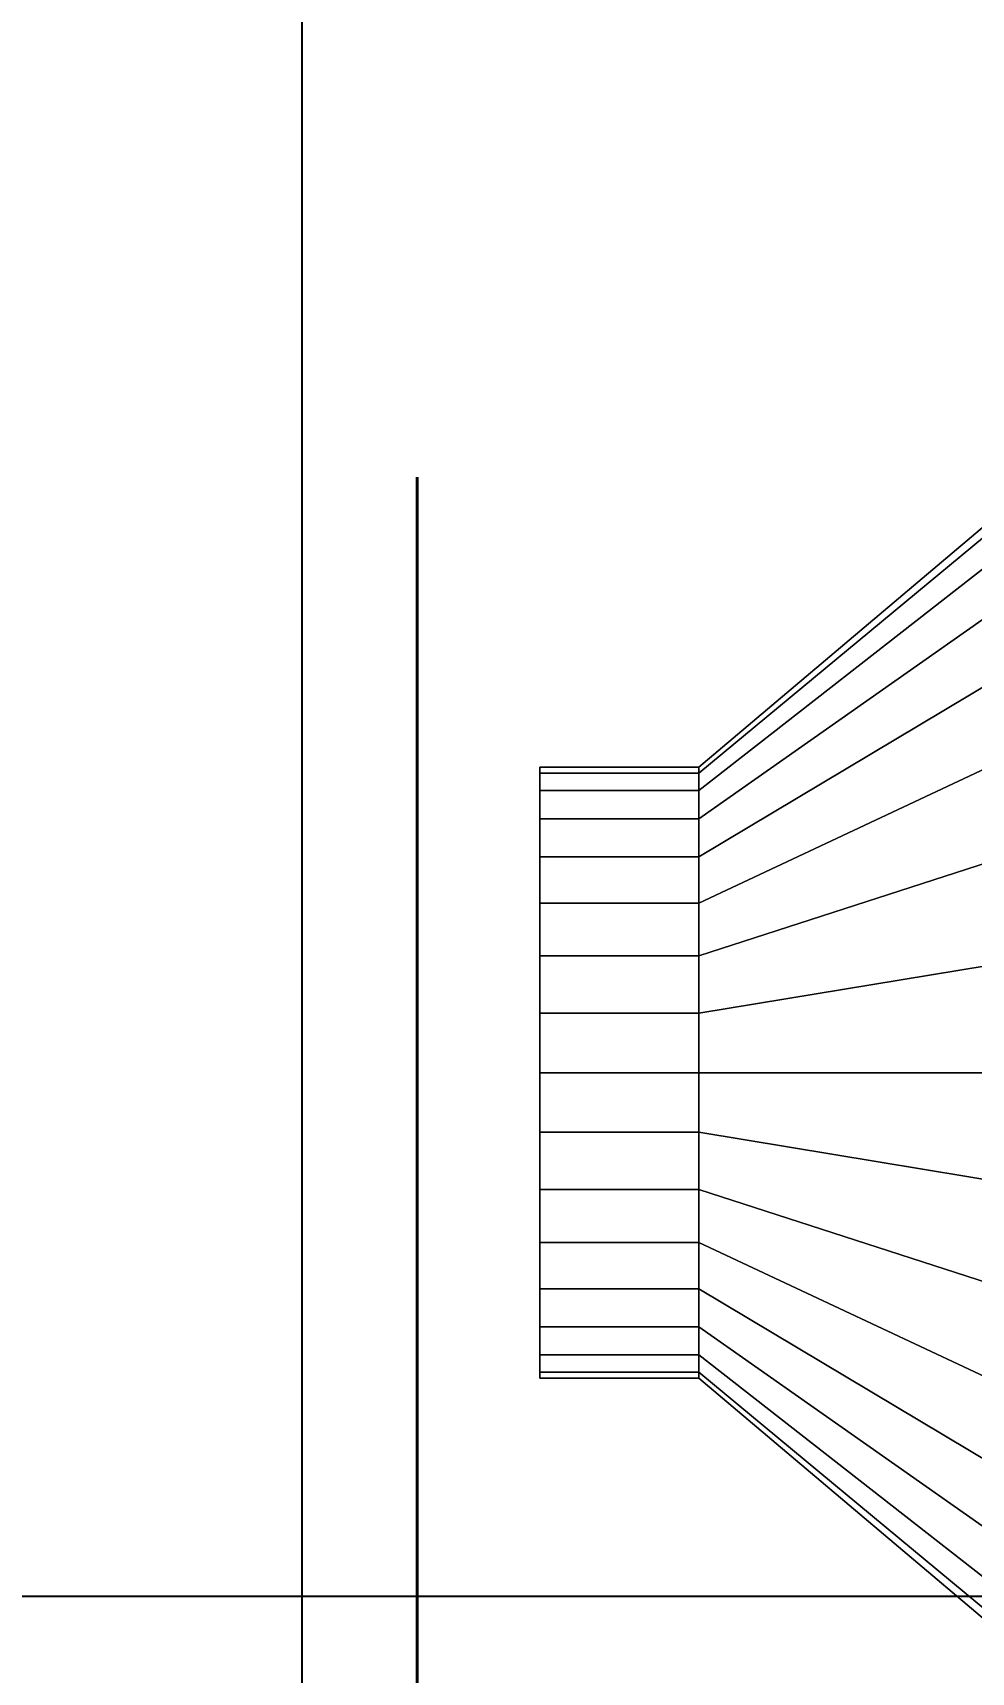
# Model space of a CAD drawing. Header units: millimetres. Extents: x -92759 to 184353, y -15225 to 86714.
# Drawn here: x 88944.7 to 89098.3, y 59238 to 59506.3 of the extents above; entities that cross this region are included whole.
import ezdxf

# ---------------------------------------------------------------- set-up
doc = ezdxf.new("R2010")
doc.units = ezdxf.units.MM
for name, color, linetype in [('A-PATT-CONC', 8, 'Continuous'), ('E-_LIGT----_E-', 3, 'Continuous'), ('E-legend', 1, 'Continuous')]:
    doc.layers.add(name, color=color, linetype=linetype)
for name, color, linetype, lineweight in [('HFI 9MM FPB', 94, 'Continuous', 5), ('M-ACMV_FAF', 86, 'Continuous', 9), ('M-ACMV_FCU-1', 86, 'Continuous', 9)]:
    doc.layers.add(name, color=color, linetype=linetype, lineweight=lineweight)
doc.styles.add('Simplex', font='simplex_.ttf', dxfattribs={"width": 0.7, "height": 450})

# ---------------------------------------------------------------- blocks, each defined once
blk = doc.blocks.new('RCP_B8L2')
at = {"layer": 'A-PATT-CONC'}
h = blk.add_hatch(dxfattribs=at)
h.set_pattern_fill('ANSI37', color=256, scale=189, angle=45)
h.set_pattern_definition([(90, (-362868.07, -159177.3), (-600.075, 0), []), (180, (-362868.07, -159177.3), (-6e-14, -600.075), [])])
h.paths.add_polyline_path([(-366468.07, -159177.3), (-366468.07, -160977.3), (-365268.07, -160977.3), (-365268.07, -161577.3), (-362868.07, -161577.3), (-362868.07, -159177.3)])
at = {"layer": 'HFI 9MM FPB'}
h = blk.add_hatch(dxfattribs=at)
h.set_pattern_fill('ANSI33', color=256, scale=50)
h.set_pattern_definition([(45, (-381589.02, -647239), (-224.5064, 224.5064), []), (45, (-381364.5, -647239), (-224.5064, 224.5064), [158.75, -79.375])])
h.paths.add_polyline_path([(-397818.07, -145727.3), (-400118.07, -145727.3), (-400118.07, -175677.3), (-397818.07, -175677.3), (-397818.07, -149677.3), (-369818.07, -149677.3), (-369818.07, -175677.3), (-400118.07, -175677.3), (-400118.07, -180477.3), (-377418.07, -180477.3), (-377418.07, -194177.3), (-377868.07, -194177.3), (-377868.07, -197377.3), (-373818.07, -197377.3), (-373818.07, -196977.3), (-373218.07, -196977.3), (-373218.07, -197377.3), (-372328.07, -197377.3), (-372328.07, -187777.3), (-373518.07, -187777.3), (-373518.07, -183977.3), (-369718.07, -183977.3), (-369718.07, -184377.3), (-367302.07, -184377.3), (-367302.07, -183227.3), (-367418.07, -183227.3), (-367418.07, -174577.3), (-365018.07, -174577.3), (-365018.07, -174045.3), (-364918.07, -174045.3), (-364918.07, -173009.3), (-365018.07, -173009.3), (-365018.07, -172877.3), (-367418.07, -172877.3), (-367418.07, -161227.3), (-365818.07, -161227.3), (-365818.07, -161927.3), (-362518.07, -161927.3), (-362518.07, -160193.01), (-362518.07, -159277.3), (-362718.07, -159277.3), (-362718.07, -157677.3), (-364168.07, -157677.3), (-364168.07, -158127.3), (-364455.57, -158127.3), (-365318.07, -158127.3), (-365318.07, -158827.3), (-366818.07, -158827.3), (-366818.07, -159277.3), (-367418.07, -159277.3), (-367418.07, -145307.3), (-369018.07, -145307.3), (-369018.07, -145557.3), (-369818.07, -145557.3), (-369818.07, -147877.3), (-377418.07, -147877.3), (-377418.07, -145557.66), (-379668.07, -145557.66), (-379668.07, -147877.3), (-394868.07, -147877.3), (-394868.07, -146527.3), (-397818.07, -146527.3)])
h.paths.add_polyline_path([(-399868.07, -146002.3), (-398068.07, -146002.3), (-398068.07, -175402.3), (-399868.07, -175402.3)], flags=16)
h.paths.add_polyline_path([(-379218.07, -147877.3), (-379218.07, -146077.3), (-378018.07, -146077.3), (-378018.07, -147877.3), (-369818.07, -147877.3), (-369818.07, -149677.3), (-397818.07, -149677.3), (-397818.07, -147877.3), (-397818.07, -146677.3), (-396618.07, -146677.3), (-395418.07, -146677.3), (-395418.07, -147877.3)], flags=16)
h.paths.add_polyline_path([(-369518.07, -175677.3), (-367718.07, -175677.3), (-367718.07, -145677.3), (-369518.07, -145677.3)], flags=16)
h.paths.add_polyline_path([(-366468.07, -159177.3), (-366468.07, -160977.3), (-365268.07, -160977.3), (-365268.07, -161577.3), (-362868.07, -161577.3), (-362868.07, -159177.3)], flags=16)
h.paths.add_polyline_path([(-376718.07, -196977.3), (-373718.07, -196977.3), (-373718.07, -187977.3), (-373718.07, -187977.3), (-373718.07, -183777.3), (-367718.07, -183777.3), (-367718.07, -175977.3), (-399518.07, -175977.3), (-399518.07, -180177.3), (-376718.07, -180177.3)], flags=16)
blk = doc.blocks.new('A$C020d881d')
at = {"layer": 'E-legend', "lineweight": 25, "style": 'Simplex', "width": 0.7}
blk.add_text('L4R', height=250, dxfattribs=at).set_placement((345.22, 314.35))
blk = doc.blocks.new('EL_B8_L2_R4')
at = {"layer": 'E-_LIGT----_E-', "ltscale": 0.5}
blk.add_blockref('A$C020d881d', (-1668.66, -20472), dxfattribs=at)
blk = doc.blocks.new('A$C6a557381')
at = {"layer": 'M-ACMV_FAF', "linetype": 'ByBlock', "lineweight": 5, "invisible_edges": 14}
for points in [[(138, 202.231411, 36.196387), (138, 203, 44), (138, 213, 44), (138, 212.039264, 34.245484)], [(138, 203, 44), (138, 202.231411, 51.803613), (138, 212.039264, 53.754516), (138, 213, 44)], [(138, 199.955181, 28.692663), (138, 202.231411, 36.196387), (138, 212.039264, 34.245484), (138, 209.193977, 24.865828)], [(138, 202.231411, 51.803613), (138, 199.955181, 59.307337), (138, 209.193977, 63.134172), (138, 212.039264, 53.754516)], [(138, 196.258784, 21.777191), (138, 199.955181, 28.692663), (138, 209.193977, 24.865828), (138, 204.573481, 16.221488)], [(138, 199.955181, 59.307337), (138, 196.258784, 66.222809), (138, 204.573481, 71.778512), (138, 209.193977, 63.134172)], [(138, 191.284271, 15.715729), (138, 196.258784, 21.777191), (138, 204.573481, 16.221488), (138, 198.355339, 8.644661)], [(138, 196.258784, 66.222809), (138, 191.284271, 72.284271), (138, 198.355339, 79.355339), (138, 204.573481, 71.778512)], [(138, 185.222809, 10.741216), (138, 191.284271, 15.715729), (138, 198.355339, 8.644661), (138, 190.778512, 2.426519)], [(138, 191.284271, 72.284271), (138, 185.222809, 77.258784), (138, 190.778512, 85.573481), (138, 198.355339, 79.355339)], [(138, 178.307337, 7.044819), (138, 185.222809, 10.741216), (138, 190.778512, 2.426519), (138, 182.134172, -2.193977)], [(138, 185.222809, 77.258784), (138, 178.307337, 80.955181), (138, 182.134172, 90.193977), (138, 190.778512, 85.573481)], [(138, 170.803613, 4.768589), (138, 178.307337, 7.044819), (138, 182.134172, -2.193977), (138, 172.754516, -5.039264)], [(138, 178.307337, 80.955181), (138, 170.803613, 83.231411), (138, 172.754516, 93.039264), (138, 182.134172, 90.193977)], [(138, 163, 4), (138, 170.803613, 4.768589), (138, 172.754516, -5.039264), (138, 163, -6)], [(138, 170.803613, 83.231411), (138, 163, 84), (138, 163, 94), (138, 172.754516, 93.039264)], [(138, 163, 84), (138, 155.196387, 83.231411), (138, 153.245484, 93.039264), (138, 163, 94)], [(138, 155.196387, 4.768589), (138, 163, 4), (138, 163, -6), (138, 153.245484, -5.039264)], [(138, 155.196387, 83.231411), (138, 147.692663, 80.955181), (138, 143.865828, 90.193977), (138, 153.245484, 93.039264)], [(138, 147.692663, 7.044819), (138, 155.196387, 4.768589), (138, 153.245484, -5.039264), (138, 143.865828, -2.193977)], [(138, 147.692663, 80.955181), (138, 140.777191, 77.258784), (138, 135.221488, 85.573481), (138, 143.865828, 90.193977)], [(138, 140.777191, 10.741216), (138, 147.692663, 7.044819), (138, 143.865828, -2.193977), (138, 135.221488, 2.426519)], [(138, 140.777191, 77.258784), (138, 134.715729, 72.284271), (138, 127.644661, 79.355339), (138, 135.221488, 85.573481)], [(138, 134.715729, 15.715729), (138, 140.777191, 10.741216), (138, 135.221488, 2.426519), (138, 127.644661, 8.644661)], [(138, 134.715729, 72.284271), (138, 129.741216, 66.222809), (138, 121.426519, 71.778512), (138, 127.644661, 79.355339)], [(138, 129.741216, 21.777191), (138, 134.715729, 15.715729), (138, 127.644661, 8.644661), (138, 121.426519, 16.221488)], [(138, 129.741216, 66.222809), (138, 126.044819, 59.307337), (138, 116.806023, 63.134172), (138, 121.426519, 71.778512)], [(138, 126.044819, 28.692663), (138, 129.741216, 21.777191), (138, 121.426519, 16.221488), (138, 116.806023, 24.865828)], [(138, 126.044819, 59.307337), (138, 123.768589, 51.803613), (138, 113.960736, 53.754516), (138, 116.806023, 63.134172)], [(138, 123.768589, 36.196387), (138, 126.044819, 28.692663), (138, 116.806023, 24.865828), (138, 113.960736, 34.245484)], [(138, 123.768589, 51.803613), (138, 123, 44), (138, 113, 44), (138, 113.960736, 53.754516)], [(138, 123, 44), (138, 123.768589, 36.196387), (138, 113.960736, 34.245484), (138, 113, 44)]]:
    blk.add_3dface(points, dxfattribs=at)
at = {"layer": 'M-ACMV_FAF', "linetype": 'ByBlock', "lineweight": 5}
mesh = blk.add_polymesh((2, 32), dxfattribs=dict(at, n_close=True))
for k, corner in enumerate([(31.5, 163, 162), (31.5, 139.979342, 159.732663), (31.5, 117.843355, 153.017785), (31.5, 97.442713, 142.113414), (31.5, 79.5614, 127.4386), (31.5, 64.886586, 109.557287), (31.5, 53.982215, 89.156645), (31.5, 47.267337, 67.020658), (31.5, 45, 44), (31.5, 47.267337, 20.979342), (31.5, 53.982215, -1.156645), (31.5, 64.886586, -21.557287), (31.5, 79.5614, -39.4386), (31.5, 97.442713, -54.113414), (31.5, 117.843355, -65.017785), (31.5, 139.979342, -71.732663), (31.5, 163, -74), (31.5, 186.020658, -71.732663), (31.5, 208.156645, -65.017785), (31.5, 228.557287, -54.113414), (31.5, 246.4386, -39.4386), (31.5, 261.113414, -21.557287), (31.5, 272.017785, -1.156645), (31.5, 278.732663, 20.979342), (31.5, 281, 44), (31.5, 278.732663, 67.020658), (31.5, 272.017785, 89.156645), (31.5, 261.113414, 109.557287), (31.5, 246.4386, 127.4386), (31.5, 228.557287, 142.113414), (31.5, 208.156645, 153.017785), (31.5, 186.020658, 159.732663), (112, 163, 94), (112, 153.245484, 93.039264), (112, 143.865828, 90.193977), (112, 135.221488, 85.573481), (112, 127.644661, 79.355339), (112, 121.426519, 71.778512), (112, 116.806023, 63.134172), (112, 113.960736, 53.754516), (112, 113, 44), (112, 113.960736, 34.245484), (112, 116.806023, 24.865828), (112, 121.426519, 16.221488), (112, 127.644661, 8.644661), (112, 135.221488, 2.426519), (112, 143.865828, -2.193977), (112, 153.245484, -5.039264), (112, 163, -6), (112, 172.754516, -5.039264), (112, 182.134172, -2.193977), (112, 190.778512, 2.426519), (112, 198.355339, 8.644661), (112, 204.573481, 16.221488), (112, 209.193977, 24.865828), (112, 212.039264, 34.245484), (112, 213, 44), (112, 212.039264, 53.754516), (112, 209.193977, 63.134172), (112, 204.573481, 71.778512), (112, 198.355339, 79.355339), (112, 190.778512, 85.573481), (112, 182.134172, 90.193977), (112, 172.754516, 93.039264)]):
    mesh.set_mesh_vertex(divmod(k, 32), corner)
mesh = blk.add_polymesh((2, 32), dxfattribs=dict(at, n_close=True))
for k, corner in enumerate([(112, 163, 94), (112, 153.245484, 93.039264), (112, 143.865828, 90.193977), (112, 135.221488, 85.573481), (112, 127.644661, 79.355339), (112, 121.426519, 71.778512), (112, 116.806023, 63.134172), (112, 113.960736, 53.754516), (112, 113, 44), (112, 113.960736, 34.245484), (112, 116.806023, 24.865828), (112, 121.426519, 16.221488), (112, 127.644661, 8.644661), (112, 135.221488, 2.426519), (112, 143.865828, -2.193977), (112, 153.245484, -5.039264), (112, 163, -6), (112, 172.754516, -5.039264), (112, 182.134172, -2.193977), (112, 190.778512, 2.426519), (112, 198.355339, 8.644661), (112, 204.573481, 16.221488), (112, 209.193977, 24.865828), (112, 212.039264, 34.245484), (112, 213, 44), (112, 212.039264, 53.754516), (112, 209.193977, 63.134172), (112, 204.573481, 71.778512), (112, 198.355339, 79.355339), (112, 190.778512, 85.573481), (112, 182.134172, 90.193977), (112, 172.754516, 93.039264), (138, 163, 94), (138, 153.245484, 93.039264), (138, 143.865828, 90.193977), (138, 135.221488, 85.573481), (138, 127.644661, 79.355339), (138, 121.426519, 71.778512), (138, 116.806023, 63.134172), (138, 113.960736, 53.754516), (138, 113, 44), (138, 113.960736, 34.245484), (138, 116.806023, 24.865828), (138, 121.426519, 16.221488), (138, 127.644661, 8.644661), (138, 135.221488, 2.426519), (138, 143.865828, -2.193977), (138, 153.245484, -5.039264), (138, 163, -6), (138, 172.754516, -5.039264), (138, 182.134172, -2.193977), (138, 190.778512, 2.426519), (138, 198.355339, 8.644661), (138, 204.573481, 16.221488), (138, 209.193977, 24.865828), (138, 212.039264, 34.245484), (138, 213, 44), (138, 212.039264, 53.754516), (138, 209.193977, 63.134172), (138, 204.573481, 71.778512), (138, 198.355339, 79.355339), (138, 190.778512, 85.573481), (138, 182.134172, 90.193977), (138, 172.754516, 93.039264)]):
    mesh.set_mesh_vertex(divmod(k, 32), corner)
blk = doc.blocks.new('ACMV_B8_L2')
at = {"layer": 'M-ACMV_FAF', "rotation": 180}
blk.add_blockref('A$C6a557381', (149829.24, -46216.81, 5.9), dxfattribs=at)

msp = doc.modelspace()

# ---------------------------------------------------------------- block references
at = {"layer": 'A-PATT-CONC'}
msp.add_blockref('RCP_B8L2', (452619.12, 220318.54), dxfattribs=at)
at = {"layer": 'E-legend', "color": 7}
msp.add_blockref('EL_B8_L2_R4', (90301.06, 79341.24), dxfattribs=at)
at = {"layer": 'M-ACMV_FCU-1'}
msp.add_blockref('ACMV_B8_L2', (-60663.56, 105715.91), dxfattribs=at)

doc.saveas('drawing.dxf')
